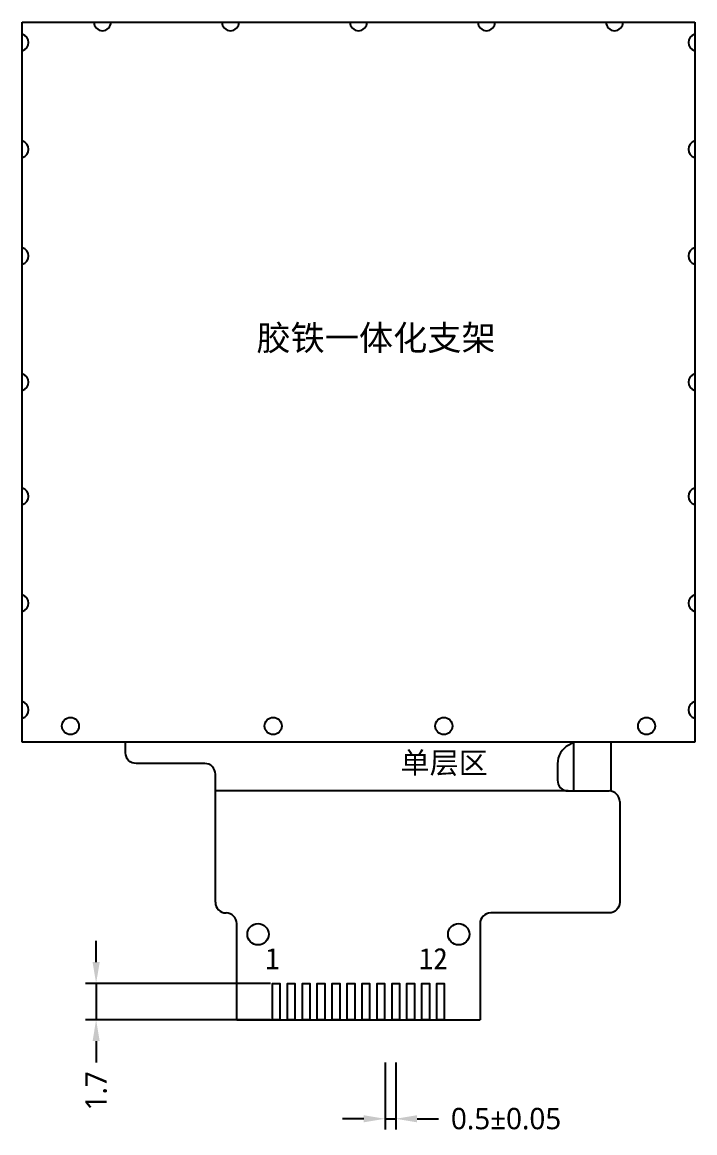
# Model space of a CAD drawing. Header units: millimetres. Extents: x 830 to 1412, y 1788 to 1993.
# Drawn here: x 1380 to 1411.5, y 1873.8 to 1925.8 of the extents above; entities that cross this region are included whole.
import ezdxf

# ---------------------------------------------------------------- set-up
doc = ezdxf.new("R2010")
doc.units = ezdxf.units.MM
for name, color, linetype in [('2-BL', 3, 'Continuous'), ('3-LCD-FPC', 40, 'Continuous'), ('6-标注', 255, 'Continuous')]:
    doc.layers.add(name, color=color, linetype=linetype)
doc.styles.add('PIN文字1', font='', dxfattribs={"height": 4})
doc.styles.get("Standard").update_dxf_attribs({"font": 'arial.ttf'})
doc.styles.add('宋体', font='')
doc.styles.get('PIN文字1').set_extended_font_data('Microsoft YaHei')
doc.styles.get('宋体').set_extended_font_data('Microsoft YaHei')
doc.dimstyles.new('ZY-G1-0.05', dxfattribs={"dimtxt": 1, "dimasz": 1, "dimexe": 0.5, "dimexo": 0.1, "dimgap": 0.5, "dimtad": 0, "dimdsep": 46, "dimtxsty": '宋体', "dimcen": 2, "dimclrd": 7, "dimclre": 7, "dimclrt": 7, "dimadec": 0, "dimazin": 2, "dimtol": 1, "dimtp": 0.05, "dimtm": 0.05, "dimtfac": 1, "dimtmove": 0, "dimatfit": 3, "dimfxl": 1, "dimtolj": 1, "dimarcsym": 0})
doc.dimstyles.new('ZY-G1-0.1默认', dxfattribs={"dimtxt": 1, "dimasz": 1, "dimexe": 0.5, "dimexo": 0.1, "dimgap": 0.5, "dimtad": 0, "dimdsep": 46, "dimtxsty": '宋体', "dimcen": 2, "dimclrd": 7, "dimclre": 7, "dimclrt": 7, "dimadec": 0, "dimazin": 2, "dimtp": 0.1, "dimtm": 0.1, "dimtfac": 1, "dimtmove": 0, "dimatfit": 3, "dimfxl": 1, "dimtolj": 1, "dimarcsym": 0})

# ---------------------------------------------------------------- blocks, each defined once
blk = doc.blocks.new('*D320')
at = {"layer": '6-标注', "color": 7, "lineweight": -2, "transparency": 16777216}
for p, q in [((1397.019, 1877.111), (1397.019, 1873.97)), ((1397.519, 1877.111), (1397.519, 1873.97)), ((1396.019, 1874.47), (1395.019, 1874.47)), ((1397.019, 1874.47), (1397.519, 1874.47)), ((1398.519, 1874.47), (1399.519, 1874.47))]:
    blk.add_line(p, q, dxfattribs=at)
at = {"layer": '6-标注', "color": 7, "transparency": 16777216}
for points in [[(1396.019, 1874.636), (1396.019, 1874.303), (1397.019, 1874.47)], [(1398.519, 1874.636), (1398.519, 1874.303), (1397.519, 1874.47)]]:
    blk.add_solid(points, dxfattribs=at)
at = {"layer": 'Defpoints', "color": 0, "transparency": 16777216}
for p in [(1397.019, 1877.211), (1397.519, 1877.211), (1397.519, 1874.47)]:
    blk.add_point(p, dxfattribs=at)
at = {"layer": '6-标注', "color": 7, "transparency": 16777216, "insert": (1402.689, 1874.47), "char_height": 1, "attachment_point": 5, "style": '宋体'}
blk.add_mtext('\\A1;0.5±0.05', dxfattribs=at)
blk = doc.blocks.new('*U315')
at = {"color": 41}
blk.add_lwpolyline([(0.175, -0.85), (-0.175, -0.85), (-0.175, 0.85), (0.175, 0.85)], close=True, dxfattribs=at)
blk = doc.blocks.new('*U316')
at = {"layer": '3-LCD-FPC', "color": 0, "linetype": 'ByBlock', "lineweight": -2, "transparency": 16777216}
for p in [(0, 0), (0.7, 0), (1.4, 0), (2.1, 0), (2.8, 0), (3.5, 0), (4.2, 0), (4.9, 0), (5.6, 0), (6.3, 0), (7, 0), (7.7, 0)]:
    blk.add_blockref('*U315', p, dxfattribs=at)
blk = doc.blocks.new('*D345')
at = {"layer": '6-标注', "color": 7, "lineweight": -2, "transparency": 16777216}
for p, q in [((1383.478, 1881.811), (1383.478, 1882.811)), ((1391.644, 1880.811), (1382.978, 1880.811)), ((1383.478, 1880.811), (1383.478, 1879.111)), ((1391.644, 1879.111), (1382.978, 1879.111)), ((1383.478, 1878.111), (1383.478, 1877.111))]:
    blk.add_line(p, q, dxfattribs=at)
at = {"layer": '6-标注', "color": 7, "transparency": 16777216}
for points in [[(1383.312, 1881.811), (1383.645, 1881.811), (1383.478, 1880.811)], [(1383.312, 1878.111), (1383.645, 1878.111), (1383.478, 1879.111)]]:
    blk.add_solid(points, dxfattribs=at)
at = {"layer": 'Defpoints', "color": 0, "transparency": 16777216}
for p in [(1391.744, 1880.811), (1383.478, 1879.111), (1391.744, 1879.111)]:
    blk.add_point(p, dxfattribs=at)
at = {"layer": '6-标注', "color": 7, "transparency": 16777216, "insert": (1383.478, 1875.779), "char_height": 1, "attachment_point": 5, "rotation": 90, "style": '宋体'}
blk.add_mtext('\\A1;1.7', dxfattribs=at)

msp = doc.modelspace()

# ---------------------------------------------------------------- linework, layer by layer
at = {"layer": '2-BL', "color": 4, "linetype": 'Continuous'}
for p, q in [((1380.0135, 1892.1111), (1380.0135, 1925.8311)), ((1380.0135, 1925.8311), (1411.5335, 1925.8311)), ((1411.5335, 1925.8311), (1411.5335, 1892.1111)), ((1411.5335, 1892.1111), (1380.0135, 1892.1111))]:
    msp.add_line(p, q, dxfattribs=at)
at = {"layer": '2-BL', "color": 6}
for p, q in [((1405.8535, 1892.1111), (1405.8535, 1889.8279)), ((1407.6035, 1892.1111), (1407.6035, 1889.8204))]:
    msp.add_line(p, q, dxfattribs=at)
at = {"layer": '2-BL', "color": 0}
for centre in [(1382.2748, 1892.8661), (1391.7736, 1892.8661), (1399.7735, 1892.8661), (1409.2723, 1892.8661)]:
    msp.add_circle(centre, 0.4, dxfattribs=at)
at = {"layer": '2-BL', "color": 7, "linetype": 'Continuous'}
for centre in [(1383.7738, 1925.8311), (1389.7737, 1925.8311), (1395.7735, 1925.8311), (1401.7734, 1925.8311), (1407.7732, 1925.8311)]:
    msp.add_arc(centre, 0.4, 180, 0, dxfattribs=at)
at = {"layer": '2-BL'}
for centre, start, end in [((1379.9135, 1924.8812), 284.47751, 75.52249), ((1411.6335, 1924.8812), 104.47751, 255.52249), ((1379.9135, 1919.8812), 284.47751, 75.52249), ((1411.6335, 1919.8812), 104.47751, 255.52249), ((1379.9135, 1914.8812), 284.47751, 75.52249), ((1411.6335, 1914.8812), 104.47751, 255.52249), ((1379.9135, 1908.9711), 284.47751, 75.52249), ((1411.6335, 1908.9711), 104.47751, 255.52249), ((1379.9135, 1903.6211), 284.47751, 75.52249), ((1411.6335, 1903.6211), 104.47751, 255.52249), ((1379.9135, 1898.6211), 284.47751, 75.52249), ((1411.6335, 1898.6211), 104.47751, 255.52249), ((1379.9135, 1893.6211), 284.47751, 75.52249), ((1411.6335, 1893.6211), 104.47751, 255.52249)]:
    msp.add_arc(centre, 0.4, start, end, dxfattribs=at)
at = {"layer": '3-LCD-FPC', "color": 41}
for p, q in [((1389.0692, 1884.6111), (1389.0692, 1890.6111)), ((1405.5979, 1889.8279), (1389.0692, 1889.8279)), ((1389.5692, 1884.1111), (1389.5692, 1884.1111)), ((1390.0692, 1879.1111), (1390.0692, 1883.6111)), ((1390.0692, 1879.1111), (1401.4692, 1879.1111))]:
    msp.add_line(p, q, dxfattribs=at)
at = {"layer": '3-LCD-FPC', "color": 40}
for points in [[(1388.5692, 1891.1111), (1385.3558, 1891.1111, -0.4142136), (1384.8558, 1891.6111), (1384.8558, 1892.1111)], [(1405.625, 1891.9761, 0.2762768), (1405.0979, 1891.095)], [(1405.0979, 1890.3279, 0.4142136), (1405.5979, 1889.8279)], [(1408.0173, 1889.3279, 0.4142136), (1407.5173, 1889.8279)], [(1408.0173, 1889.3279), (1408.0173, 1884.6111, -0.4142136), (1407.5173, 1884.1111), (1401.9692, 1884.1111, 0.4142136), (1401.4692, 1883.6111), (1401.4692, 1879.1111)]]:
    msp.add_lwpolyline(points, format="xyb", dxfattribs=at)
for points in [[(1405.8765, 1892.1111), (1405.625, 1891.9761)], [(1405.0979, 1891.095), (1405.0979, 1890.3279)], [(1405.5979, 1889.8279), (1407.5173, 1889.8279)]]:
    msp.add_lwpolyline(points, dxfattribs=at)
at = {"layer": '3-LCD-FPC', "color": 41}
for centre in [(1391.0692, 1883.1111), (1400.4692, 1883.1111)]:
    msp.add_circle(centre, 0.5, dxfattribs=at)
for centre, start, end in [((1388.5692, 1890.6111), 0, 90), ((1389.5692, 1884.6111), 180, 270), ((1389.5692, 1883.6111), 0, 90)]:
    msp.add_arc(centre, 0.5, start, end, dxfattribs=at)

# ---------------------------------------------------------------- block references
msp.add_blockref('*U316', (1391.9192, 1879.9611), dxfattribs=at)

# ---------------------------------------------------------------- texts
at = {"layer": '2-BL', "insert": (1396.5943, 1910.9789), "char_height": 1.174063, "width": 13.788021, "attachment_point": 5}
msp.add_mtext('{\\fSimSun|b0|i0|c134|p2;胶铁一体化支架}', dxfattribs=at)
at = {"layer": '3-LCD-FPC', "color": 41, "char_height": 1, "attachment_point": 3, "style": 'PIN文字1'}
for s, width, insert in [('单层区', 10.855952, (1401.8352, 1891.6431)), ('{\\Ftxt|c0;1}', 1.18723, (1392.0814, 1882.4717)), ('{\\Ftxt|c0;1\\Ftxt|c134;2}', 1.18723, (1399.9596, 1882.4717))]:
    msp.add_mtext_dynamic_manual_height_columns(s, width=width, gutter_width=20, heights=[0], dxfattribs=dict(at, insert=insert))

# ---------------------------------------------------------------- dimensions: what is measured, and where the dimension line sits
at = {"layer": '6-标注', "color": 41}
dim = msp.add_linear_dim(base=(1383.4785, 1879.1111), p1=(1391.7442, 1880.8111), p2=(1391.7442, 1879.1111), angle=90, dimstyle='ZY-G1-0.1默认', dxfattribs=at)
dim.commit()
dim.dimension.update_dxf_attribs({"geometry": '*D345', "text_midpoint": (1383.4785, 1875.7793)})
dim = msp.add_linear_dim(base=(1397.5192, 1874.4697), p1=(1397.0192, 1877.2111), p2=(1397.5192, 1877.2111), dimstyle='ZY-G1-0.05', dxfattribs=at)
dim.commit()
dim.dimension.update_dxf_attribs({"geometry": '*D320', "text_midpoint": (1402.6893, 1874.4697)})

doc.saveas('drawing.dxf')
